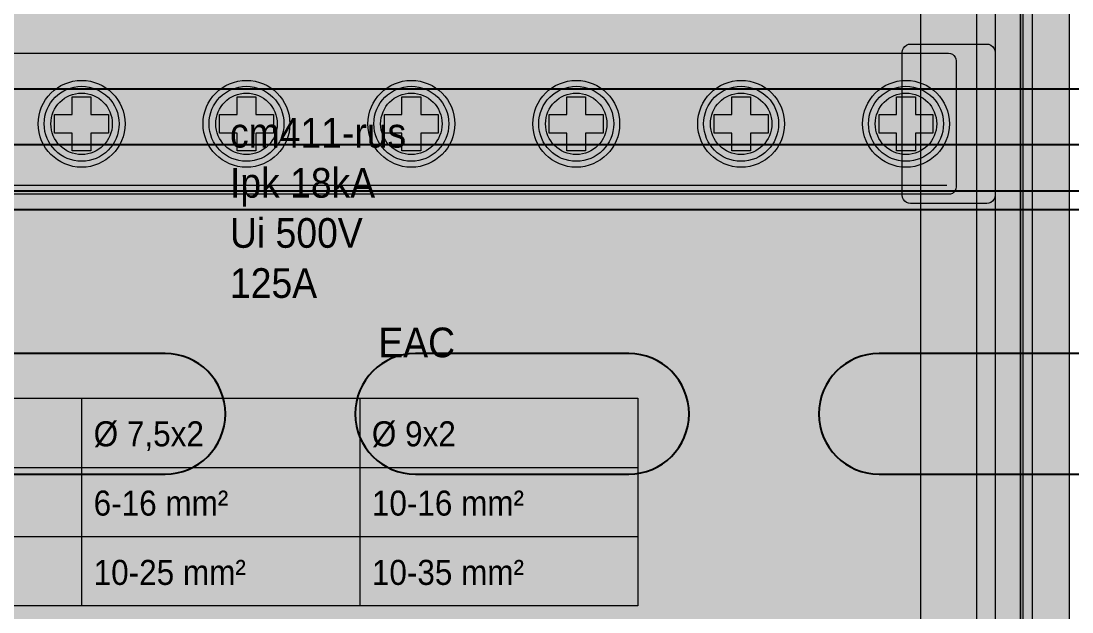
# Model space of a CAD drawing. Header units: millimetres. Extents: x -205 to 4435, y 0 to 4374.
# Drawn here: x 1530.5 to 1587.2, y 3542.6 to 3574.4 of the extents above; entities that cross this region are included whole.
import ezdxf

# ---------------------------------------------------------------- set-up
doc = ezdxf.new("R2010")
doc.units = ezdxf.units.MM
doc.layers.add('CP_DEVICES', color=7, linetype='Continuous')
for name, color, linetype, lineweight in [('EKF_DETAILS', 7, 'Continuous', 5), ('EKF_FILL', 7, 'Continuous', 5), ('EKF_LABELS', 7, 'Continuous', 5), ('EKF_OUTLINE', 7, 'Continuous', 13), ('EKF_TERMINALS', 7, 'Continuous', 5)]:
    doc.layers.add(name, color=color, linetype=linetype, lineweight=lineweight)
doc.styles.add('EKF_ARIAL', font='arial.ttf')

# ---------------------------------------------------------------- blocks, each defined once
blk = doc.blocks.new('A$Ca0305565')
at = {"color": 7, "linetype": 'Continuous', "lineweight": 25}
for p, q in [((414.5, 91.5), (35.5, 91.5)), ((414.5, 86), (35.5, 86)), ((93.25, 77.25), (81.75, 77.25)), ((118.25, 77.25), (106.75, 77.25)), ((143.25, 77.25), (131.75, 77.25)), ((81.75, 70.75), (93.25, 70.75)), ((106.75, 70.75), (118.25, 70.75)), ((131.75, 70.75), (143.25, 70.75))]:
    blk.add_line(p, q, dxfattribs=at)
at = {"color": 8, "linetype": 'Continuous', "lineweight": 25}
for p, q in [((414.5, 88.5), (35.5, 88.5)), ((414.5, 85), (35.5, 85))]:
    blk.add_line(p, q, dxfattribs=at)
at = {"color": 7, "linetype": 'Continuous', "lineweight": 25}
for centre, start, end in [((93.25, 74), 0, 90), ((106.75, 74), 90, 270), ((118.25, 74), 0, 90), ((131.75, 74), 90, 270), ((93.25, 74), 270, 0), ((118.25, 74), 270, 0)]:
    blk.add_arc(centre, 3.25, start, end, dxfattribs=at)
blk = doc.blocks.new('*U391')
blk.add_blockref('A$Ca0305565', (-12.005, 536.234))
blk = doc.blocks.new('EKF_CM_4x11')
at = {"layer": 'EKF_FILL', "true_color": 0xe3e8e5}
blk.add_hatch(color=254, dxfattribs=at).paths.add_polyline_path([(105.3, 88.1), (105.611, 88.059), (105.9, 87.939), (106.149, 87.749), (106.339, 87.5), (106.459, 87.211), (106.5, 86.9), (106.5, 1.2), (106.459, 0.889), (106.339, 0.6), (106.149, 0.351), (105.9, 0.161), (105.611, 0.041), (105.3, 0), (1.2, 0), (0.889, 0.041), (0.6, 0.161), (0.351, 0.351), (0.161, 0.6), (0.041, 0.889), (0, 1.2), (0, 86.9), (0.041, 87.211), (0.161, 87.5), (0.351, 87.749), (0.6, 87.939), (0.889, 88.059), (1.2, 88.1)])
at = {"layer": 'EKF_FILL', "true_color": 0x55564e}
blk.add_hatch(color=251, dxfattribs=at).paths.add_polyline_path([(103.3, 87.7), (103.481, 87.676), (103.65, 87.606), (103.795, 87.495), (103.906, 87.35), (103.976, 87.181), (104, 87), (104, 1.4), (103.976, 1.219), (103.906, 1.05), (103.795, 0.905), (103.65, 0.794), (103.481, 0.724), (103.3, 0.7), (3.2, 0.7), (3.019, 0.724), (2.85, 0.794), (2.705, 0.905), (2.594, 1.05), (2.524, 1.219), (2.5, 1.4), (2.5, 87), (2.524, 87.181), (2.594, 87.35), (2.705, 87.495), (2.85, 87.606), (3.019, 87.676), (3.2, 87.7)])
at = {"layer": 'EKF_FILL', "true_color": 0xe4e9e6}
blk.add_hatch(color=254, dxfattribs=at).paths.add_polyline_path([(105.7, 87.7), (105.907, 87.673), (106.1, 87.593), (106.266, 87.466), (106.393, 87.3), (106.473, 87.107), (106.5, 86.9), (106.5, 0.8), (106.473, 0.593), (106.393, 0.4), (106.266, 0.234), (106.1, 0.107), (105.907, 0.027), (105.7, 0), (104.7, 0), (104.493, 0.027), (104.3, 0.107), (104.134, 0.234), (104.007, 0.4), (103.927, 0.593), (103.9, 0.8), (103.9, 86.9), (103.927, 87.107), (104.007, 87.3), (104.134, 87.466), (104.3, 87.593), (104.493, 87.673), (104.7, 87.7)])
at = {"layer": 'EKF_FILL', "true_color": 0x66665a}
blk.add_hatch(color=251, dxfattribs=at).paths.add_polyline_path([(102.1, 86.5), (102.204, 86.486), (102.3, 86.446), (102.383, 86.383), (102.446, 86.3), (102.486, 86.204), (102.5, 86.1), (102.5, 2.3), (102.486, 2.196), (102.446, 2.1), (102.383, 2.017), (102.3, 1.954), (102.204, 1.914), (102.1, 1.9), (4.4, 1.9), (4.296, 1.914), (4.2, 1.954), (4.117, 2.017), (4.054, 2.1), (4.014, 2.196), (4, 2.3), (4, 86.1), (4.014, 86.204), (4.054, 86.3), (4.117, 86.383), (4.2, 86.446), (4.296, 86.486), (4.4, 86.5)])
at = {"layer": 'EKF_FILL', "true_color": 0x7d7d6d}
blk.add_hatch(color=8, dxfattribs=at).paths.add_polyline_path([(98.5, 83.7), (101.5, 83.7), (101.5, 5), (98.5, 5)])
at = {"layer": 'EKF_FILL', "true_color": 0x8b805d}
blk.add_hatch(color=45, dxfattribs=at).paths.add_polyline_path([(100, 63.481), (100.104, 63.467), (100.2, 63.427), (100.283, 63.363), (100.346, 63.281), (100.386, 63.184), (100.4, 63.081), (100.4, 56.281), (100.386, 56.177), (100.346, 56.081), (100.283, 55.998), (100.2, 55.934), (100.104, 55.894), (100, 55.881), (6.5, 55.881), (6.396, 55.894), (6.3, 55.934), (6.217, 55.998), (6.154, 56.081), (6.114, 56.177), (6.1, 56.281), (6.1, 63.081), (6.114, 63.184), (6.154, 63.281), (6.217, 63.363), (6.3, 63.427), (6.396, 63.467), (6.5, 63.481)])
at = {"layer": 'EKF_FILL', "true_color": 0x56594c}
blk.add_hatch(color=251, dxfattribs=at).paths.add_polyline_path([(102.05, 63.981), (102.166, 63.965), (102.275, 63.92), (102.368, 63.849), (102.44, 63.756), (102.485, 63.647), (102.5, 63.531), (102.5, 55.831), (102.485, 55.714), (102.44, 55.606), (102.368, 55.512), (102.275, 55.441), (102.166, 55.396), (102.05, 55.381), (97.95, 55.381), (97.834, 55.396), (97.725, 55.441), (97.632, 55.512), (97.56, 55.606), (97.515, 55.714), (97.5, 55.831), (97.5, 63.531), (97.515, 63.647), (97.56, 63.756), (97.632, 63.849), (97.725, 63.92), (97.834, 63.965), (97.95, 63.981)])
at = {"layer": 'EKF_FILL', "true_color": 0x625f4e}
for points in [[(55.59, 59.681), (55.57, 59.375), (55.51, 59.075), (55.412, 58.785), (55.276, 58.511), (55.106, 58.256), (54.905, 58.026), (54.675, 57.824), (54.42, 57.654), (54.145, 57.519), (53.856, 57.42), (53.555, 57.361), (53.25, 57.341), (52.945, 57.361), (52.644, 57.42), (52.355, 57.519), (52.08, 57.654), (51.825, 57.824), (51.595, 58.026), (51.394, 58.256), (51.224, 58.511), (51.088, 58.785), (50.99, 59.075), (50.93, 59.375), (50.91, 59.681), (50.93, 59.986), (50.99, 60.286), (51.088, 60.576), (51.224, 60.851), (51.394, 61.105), (51.595, 61.335), (51.825, 61.537), (52.08, 61.707), (52.355, 61.842), (52.644, 61.941), (52.945, 62.001), (53.25, 62.021), (53.555, 62.001), (53.856, 61.941), (54.145, 61.842), (54.42, 61.707), (54.675, 61.537), (54.905, 61.335), (55.106, 61.105), (55.276, 60.851), (55.412, 60.576), (55.51, 60.286), (55.57, 59.986)], [(64.48, 59.681), (64.46, 59.375), (64.4, 59.075), (64.302, 58.785), (64.166, 58.511), (63.996, 58.256), (63.795, 58.026), (63.565, 57.824), (63.31, 57.654), (63.035, 57.519), (62.746, 57.42), (62.445, 57.361), (62.14, 57.341), (61.835, 57.361), (61.534, 57.42), (61.245, 57.519), (60.97, 57.654), (60.715, 57.824), (60.485, 58.026), (60.284, 58.256), (60.114, 58.511), (59.978, 58.785), (59.88, 59.075), (59.82, 59.375), (59.8, 59.681), (59.82, 59.986), (59.88, 60.286), (59.978, 60.576), (60.114, 60.851), (60.284, 61.105), (60.485, 61.335), (60.715, 61.537), (60.97, 61.707), (61.245, 61.842), (61.534, 61.941), (61.835, 62.001), (62.14, 62.021), (62.445, 62.001), (62.746, 61.941), (63.035, 61.842), (63.31, 61.707), (63.565, 61.537), (63.795, 61.335), (63.996, 61.105), (64.166, 60.851), (64.302, 60.576), (64.4, 60.286), (64.46, 59.986)], [(73.37, 59.681), (73.35, 59.375), (73.29, 59.075), (73.192, 58.785), (73.056, 58.511), (72.886, 58.256), (72.685, 58.026), (72.455, 57.824), (72.2, 57.654), (71.925, 57.519), (71.636, 57.42), (71.335, 57.361), (71.03, 57.341), (70.725, 57.361), (70.424, 57.42), (70.135, 57.519), (69.86, 57.654), (69.605, 57.824), (69.375, 58.026), (69.174, 58.256), (69.004, 58.511), (68.868, 58.785), (68.77, 59.075), (68.71, 59.375), (68.69, 59.681), (68.71, 59.986), (68.77, 60.286), (68.868, 60.576), (69.004, 60.851), (69.174, 61.105), (69.375, 61.335), (69.605, 61.537), (69.86, 61.707), (70.135, 61.842), (70.424, 61.941), (70.725, 62.001), (71.03, 62.021), (71.335, 62.001), (71.636, 61.941), (71.925, 61.842), (72.2, 61.707), (72.455, 61.537), (72.685, 61.335), (72.886, 61.105), (73.056, 60.851), (73.192, 60.576), (73.29, 60.286), (73.35, 59.986)], [(82.26, 59.681), (82.24, 59.375), (82.18, 59.075), (82.082, 58.785), (81.946, 58.511), (81.776, 58.256), (81.575, 58.026), (81.345, 57.824), (81.09, 57.654), (80.815, 57.519), (80.526, 57.42), (80.225, 57.361), (79.92, 57.341), (79.615, 57.361), (79.314, 57.42), (79.025, 57.519), (78.75, 57.654), (78.495, 57.824), (78.265, 58.026), (78.064, 58.256), (77.894, 58.511), (77.758, 58.785), (77.66, 59.075), (77.6, 59.375), (77.58, 59.681), (77.6, 59.986), (77.66, 60.286), (77.758, 60.576), (77.894, 60.851), (78.064, 61.105), (78.265, 61.335), (78.495, 61.537), (78.75, 61.707), (79.025, 61.842), (79.314, 61.941), (79.615, 62.001), (79.92, 62.021), (80.225, 62.001), (80.526, 61.941), (80.815, 61.842), (81.09, 61.707), (81.345, 61.537), (81.575, 61.335), (81.776, 61.105), (81.946, 60.851), (82.082, 60.576), (82.18, 60.286), (82.24, 59.986)], [(91.15, 59.681), (91.13, 59.375), (91.07, 59.075), (90.972, 58.785), (90.836, 58.511), (90.666, 58.256), (90.465, 58.026), (90.235, 57.824), (89.98, 57.654), (89.705, 57.519), (89.416, 57.42), (89.115, 57.361), (88.81, 57.341), (88.505, 57.361), (88.204, 57.42), (87.915, 57.519), (87.64, 57.654), (87.385, 57.824), (87.155, 58.026), (86.954, 58.256), (86.784, 58.511), (86.648, 58.785), (86.55, 59.075), (86.49, 59.375), (86.47, 59.681), (86.49, 59.986), (86.55, 60.286), (86.648, 60.576), (86.784, 60.851), (86.954, 61.105), (87.155, 61.335), (87.385, 61.537), (87.64, 61.707), (87.915, 61.842), (88.204, 61.941), (88.505, 62.001), (88.81, 62.021), (89.115, 62.001), (89.416, 61.941), (89.705, 61.842), (89.98, 61.707), (90.235, 61.537), (90.465, 61.335), (90.666, 61.105), (90.836, 60.851), (90.972, 60.576), (91.07, 60.286), (91.13, 59.986)], [(100.04, 59.681), (100.02, 59.375), (99.96, 59.075), (99.862, 58.785), (99.726, 58.511), (99.556, 58.256), (99.355, 58.026), (99.125, 57.824), (98.87, 57.654), (98.595, 57.519), (98.306, 57.42), (98.005, 57.361), (97.7, 57.341), (97.395, 57.361), (97.094, 57.42), (96.805, 57.519), (96.53, 57.654), (96.275, 57.824), (96.045, 58.026), (95.844, 58.256), (95.674, 58.511), (95.538, 58.785), (95.44, 59.075), (95.38, 59.375), (95.36, 59.681), (95.38, 59.986), (95.44, 60.286), (95.538, 60.576), (95.674, 60.851), (95.844, 61.105), (96.045, 61.335), (96.275, 61.537), (96.53, 61.707), (96.805, 61.842), (97.094, 61.941), (97.395, 62.001), (97.7, 62.021), (98.005, 62.001), (98.306, 61.941), (98.595, 61.842), (98.87, 61.707), (99.125, 61.537), (99.355, 61.335), (99.556, 61.105), (99.726, 60.851), (99.862, 60.576), (99.96, 60.286), (100.02, 59.986)]]:
    blk.add_hatch(color=251, dxfattribs=at).paths.add_polyline_path(points)
at = {"layer": 'EKF_FILL', "true_color": 0x909087}
for points in [[(55.27, 59.681), (55.253, 59.417), (55.201, 59.158), (55.116, 58.908), (54.999, 58.671), (54.853, 58.451), (54.678, 58.252), (54.48, 58.078), (54.26, 57.931), (54.023, 57.814), (53.773, 57.729), (53.514, 57.678), (53.25, 57.661), (52.986, 57.678), (52.727, 57.729), (52.477, 57.814), (52.24, 57.931), (52.02, 58.078), (51.822, 58.252), (51.647, 58.451), (51.501, 58.671), (51.384, 58.908), (51.299, 59.158), (51.247, 59.417), (51.23, 59.681), (51.247, 59.944), (51.299, 60.203), (51.384, 60.454), (51.501, 60.691), (51.647, 60.91), (51.822, 61.109), (52.02, 61.283), (52.24, 61.43), (52.477, 61.547), (52.727, 61.632), (52.986, 61.683), (53.25, 61.701), (53.514, 61.683), (53.773, 61.632), (54.023, 61.547), (54.26, 61.43), (54.48, 61.283), (54.678, 61.109), (54.853, 60.91), (54.999, 60.691), (55.116, 60.454), (55.201, 60.203), (55.253, 59.944)], [(64.16, 59.681), (64.143, 59.417), (64.091, 59.158), (64.006, 58.908), (63.889, 58.671), (63.743, 58.451), (63.568, 58.252), (63.37, 58.078), (63.15, 57.931), (62.913, 57.814), (62.663, 57.729), (62.404, 57.678), (62.14, 57.661), (61.876, 57.678), (61.617, 57.729), (61.367, 57.814), (61.13, 57.931), (60.91, 58.078), (60.712, 58.252), (60.537, 58.451), (60.391, 58.671), (60.274, 58.908), (60.189, 59.158), (60.137, 59.417), (60.12, 59.681), (60.137, 59.944), (60.189, 60.203), (60.274, 60.454), (60.391, 60.691), (60.537, 60.91), (60.712, 61.109), (60.91, 61.283), (61.13, 61.43), (61.367, 61.547), (61.617, 61.632), (61.876, 61.683), (62.14, 61.701), (62.404, 61.683), (62.663, 61.632), (62.913, 61.547), (63.15, 61.43), (63.37, 61.283), (63.568, 61.109), (63.743, 60.91), (63.889, 60.691), (64.006, 60.454), (64.091, 60.203), (64.143, 59.944)], [(73.05, 59.681), (73.033, 59.417), (72.981, 59.158), (72.896, 58.908), (72.779, 58.671), (72.633, 58.451), (72.458, 58.252), (72.26, 58.078), (72.04, 57.931), (71.803, 57.814), (71.553, 57.729), (71.294, 57.678), (71.03, 57.661), (70.766, 57.678), (70.507, 57.729), (70.257, 57.814), (70.02, 57.931), (69.8, 58.078), (69.602, 58.252), (69.427, 58.451), (69.281, 58.671), (69.164, 58.908), (69.079, 59.158), (69.027, 59.417), (69.01, 59.681), (69.027, 59.944), (69.079, 60.203), (69.164, 60.454), (69.281, 60.691), (69.427, 60.91), (69.602, 61.109), (69.8, 61.283), (70.02, 61.43), (70.257, 61.547), (70.507, 61.632), (70.766, 61.683), (71.03, 61.701), (71.294, 61.683), (71.553, 61.632), (71.803, 61.547), (72.04, 61.43), (72.26, 61.283), (72.458, 61.109), (72.633, 60.91), (72.779, 60.691), (72.896, 60.454), (72.981, 60.203), (73.033, 59.944)], [(81.94, 59.681), (81.923, 59.417), (81.871, 59.158), (81.786, 58.908), (81.669, 58.671), (81.523, 58.451), (81.348, 58.252), (81.15, 58.078), (80.93, 57.931), (80.693, 57.814), (80.443, 57.729), (80.184, 57.678), (79.92, 57.661), (79.656, 57.678), (79.397, 57.729), (79.147, 57.814), (78.91, 57.931), (78.69, 58.078), (78.492, 58.252), (78.317, 58.451), (78.171, 58.671), (78.054, 58.908), (77.969, 59.158), (77.917, 59.417), (77.9, 59.681), (77.917, 59.944), (77.969, 60.203), (78.054, 60.454), (78.171, 60.691), (78.317, 60.91), (78.492, 61.109), (78.69, 61.283), (78.91, 61.43), (79.147, 61.547), (79.397, 61.632), (79.656, 61.683), (79.92, 61.701), (80.184, 61.683), (80.443, 61.632), (80.693, 61.547), (80.93, 61.43), (81.15, 61.283), (81.348, 61.109), (81.523, 60.91), (81.669, 60.691), (81.786, 60.454), (81.871, 60.203), (81.923, 59.944)], [(90.83, 59.681), (90.813, 59.417), (90.761, 59.158), (90.676, 58.908), (90.559, 58.671), (90.413, 58.451), (90.238, 58.252), (90.04, 58.078), (89.82, 57.931), (89.583, 57.814), (89.333, 57.729), (89.074, 57.678), (88.81, 57.661), (88.546, 57.678), (88.287, 57.729), (88.037, 57.814), (87.8, 57.931), (87.58, 58.078), (87.382, 58.252), (87.207, 58.451), (87.061, 58.671), (86.944, 58.908), (86.859, 59.158), (86.807, 59.417), (86.79, 59.681), (86.807, 59.944), (86.859, 60.203), (86.944, 60.454), (87.061, 60.691), (87.207, 60.91), (87.382, 61.109), (87.58, 61.283), (87.8, 61.43), (88.037, 61.547), (88.287, 61.632), (88.546, 61.683), (88.81, 61.701), (89.074, 61.683), (89.333, 61.632), (89.583, 61.547), (89.82, 61.43), (90.04, 61.283), (90.238, 61.109), (90.413, 60.91), (90.559, 60.691), (90.676, 60.454), (90.761, 60.203), (90.813, 59.944)], [(99.72, 59.681), (99.703, 59.417), (99.651, 59.158), (99.566, 58.908), (99.449, 58.671), (99.303, 58.451), (99.128, 58.252), (98.93, 58.078), (98.71, 57.931), (98.473, 57.814), (98.223, 57.729), (97.964, 57.678), (97.7, 57.661), (97.436, 57.678), (97.177, 57.729), (96.927, 57.814), (96.69, 57.931), (96.47, 58.078), (96.272, 58.252), (96.097, 58.451), (95.951, 58.671), (95.834, 58.908), (95.749, 59.158), (95.697, 59.417), (95.68, 59.681), (95.697, 59.944), (95.749, 60.203), (95.834, 60.454), (95.951, 60.691), (96.097, 60.91), (96.272, 61.109), (96.47, 61.283), (96.69, 61.43), (96.927, 61.547), (97.177, 61.632), (97.436, 61.683), (97.7, 61.701), (97.964, 61.683), (98.223, 61.632), (98.473, 61.547), (98.71, 61.43), (98.93, 61.283), (99.128, 61.109), (99.303, 60.91), (99.449, 60.691), (99.566, 60.454), (99.651, 60.203), (99.703, 59.944)]]:
    blk.add_hatch(color=252, dxfattribs=at).paths.add_polyline_path(points)
at = {"layer": 'EKF_FILL', "true_color": 0x797d75}
for points in [[(54.906, 59.681), (54.892, 59.464), (54.85, 59.252), (54.78, 59.047), (54.684, 58.852), (54.564, 58.672), (54.421, 58.509), (54.258, 58.366), (54.078, 58.246), (53.884, 58.15), (53.679, 58.081), (53.466, 58.038), (53.25, 58.024), (53.034, 58.038), (52.821, 58.081), (52.616, 58.15), (52.422, 58.246), (52.242, 58.366), (52.079, 58.509), (51.936, 58.672), (51.816, 58.852), (51.72, 59.047), (51.65, 59.252), (51.608, 59.464), (51.594, 59.681), (51.608, 59.897), (51.65, 60.109), (51.72, 60.314), (51.816, 60.509), (51.936, 60.689), (52.079, 60.852), (52.242, 60.995), (52.422, 61.115), (52.616, 61.211), (52.821, 61.281), (53.034, 61.323), (53.25, 61.337), (53.466, 61.323), (53.679, 61.281), (53.884, 61.211), (54.078, 61.115), (54.258, 60.995), (54.421, 60.852), (54.564, 60.689), (54.684, 60.509), (54.78, 60.314), (54.85, 60.109), (54.892, 59.897)], [(63.796, 59.681), (63.782, 59.464), (63.74, 59.252), (63.67, 59.047), (63.574, 58.852), (63.454, 58.672), (63.311, 58.509), (63.148, 58.366), (62.968, 58.246), (62.774, 58.15), (62.569, 58.081), (62.356, 58.038), (62.14, 58.024), (61.924, 58.038), (61.711, 58.081), (61.506, 58.15), (61.312, 58.246), (61.132, 58.366), (60.969, 58.509), (60.826, 58.672), (60.706, 58.852), (60.61, 59.047), (60.54, 59.252), (60.498, 59.464), (60.484, 59.681), (60.498, 59.897), (60.54, 60.109), (60.61, 60.314), (60.706, 60.509), (60.826, 60.689), (60.969, 60.852), (61.132, 60.995), (61.312, 61.115), (61.506, 61.211), (61.711, 61.281), (61.924, 61.323), (62.14, 61.337), (62.356, 61.323), (62.569, 61.281), (62.774, 61.211), (62.968, 61.115), (63.148, 60.995), (63.311, 60.852), (63.454, 60.689), (63.574, 60.509), (63.67, 60.314), (63.74, 60.109), (63.782, 59.897)], [(72.686, 59.681), (72.672, 59.464), (72.63, 59.252), (72.56, 59.047), (72.464, 58.852), (72.344, 58.672), (72.201, 58.509), (72.038, 58.366), (71.858, 58.246), (71.664, 58.15), (71.459, 58.081), (71.246, 58.038), (71.03, 58.024), (70.814, 58.038), (70.601, 58.081), (70.396, 58.15), (70.202, 58.246), (70.022, 58.366), (69.859, 58.509), (69.716, 58.672), (69.596, 58.852), (69.5, 59.047), (69.43, 59.252), (69.388, 59.464), (69.374, 59.681), (69.388, 59.897), (69.43, 60.109), (69.5, 60.314), (69.596, 60.509), (69.716, 60.689), (69.859, 60.852), (70.022, 60.995), (70.202, 61.115), (70.396, 61.211), (70.601, 61.281), (70.814, 61.323), (71.03, 61.337), (71.246, 61.323), (71.459, 61.281), (71.664, 61.211), (71.858, 61.115), (72.038, 60.995), (72.201, 60.852), (72.344, 60.689), (72.464, 60.509), (72.56, 60.314), (72.63, 60.109), (72.672, 59.897)], [(81.576, 59.681), (81.562, 59.464), (81.52, 59.252), (81.45, 59.047), (81.354, 58.852), (81.234, 58.672), (81.091, 58.509), (80.928, 58.366), (80.748, 58.246), (80.554, 58.15), (80.349, 58.081), (80.136, 58.038), (79.92, 58.024), (79.704, 58.038), (79.491, 58.081), (79.286, 58.15), (79.092, 58.246), (78.912, 58.366), (78.749, 58.509), (78.606, 58.672), (78.486, 58.852), (78.39, 59.047), (78.32, 59.252), (78.278, 59.464), (78.264, 59.681), (78.278, 59.897), (78.32, 60.109), (78.39, 60.314), (78.486, 60.509), (78.606, 60.689), (78.749, 60.852), (78.912, 60.995), (79.092, 61.115), (79.286, 61.211), (79.491, 61.281), (79.704, 61.323), (79.92, 61.337), (80.136, 61.323), (80.349, 61.281), (80.554, 61.211), (80.748, 61.115), (80.928, 60.995), (81.091, 60.852), (81.234, 60.689), (81.354, 60.509), (81.45, 60.314), (81.52, 60.109), (81.562, 59.897)], [(90.466, 59.681), (90.452, 59.464), (90.41, 59.252), (90.34, 59.047), (90.244, 58.852), (90.124, 58.672), (89.981, 58.509), (89.818, 58.366), (89.638, 58.246), (89.444, 58.15), (89.239, 58.081), (89.026, 58.038), (88.81, 58.024), (88.594, 58.038), (88.381, 58.081), (88.176, 58.15), (87.982, 58.246), (87.802, 58.366), (87.639, 58.509), (87.496, 58.672), (87.376, 58.852), (87.28, 59.047), (87.21, 59.252), (87.168, 59.464), (87.154, 59.681), (87.168, 59.897), (87.21, 60.109), (87.28, 60.314), (87.376, 60.509), (87.496, 60.689), (87.639, 60.852), (87.802, 60.995), (87.982, 61.115), (88.176, 61.211), (88.381, 61.281), (88.594, 61.323), (88.81, 61.337), (89.026, 61.323), (89.239, 61.281), (89.444, 61.211), (89.638, 61.115), (89.818, 60.995), (89.981, 60.852), (90.124, 60.689), (90.244, 60.509), (90.34, 60.314), (90.41, 60.109), (90.452, 59.897)], [(99.356, 59.681), (99.342, 59.464), (99.3, 59.252), (99.23, 59.047), (99.134, 58.852), (99.014, 58.672), (98.871, 58.509), (98.708, 58.366), (98.528, 58.246), (98.334, 58.15), (98.129, 58.081), (97.916, 58.038), (97.7, 58.024), (97.484, 58.038), (97.271, 58.081), (97.066, 58.15), (96.872, 58.246), (96.692, 58.366), (96.529, 58.509), (96.386, 58.672), (96.266, 58.852), (96.17, 59.047), (96.1, 59.252), (96.058, 59.464), (96.044, 59.681), (96.058, 59.897), (96.1, 60.109), (96.17, 60.314), (96.266, 60.509), (96.386, 60.689), (96.529, 60.852), (96.692, 60.995), (96.872, 61.115), (97.066, 61.211), (97.271, 61.281), (97.484, 61.323), (97.7, 61.337), (97.916, 61.323), (98.129, 61.281), (98.334, 61.211), (98.528, 61.115), (98.708, 60.995), (98.871, 60.852), (99.014, 60.689), (99.134, 60.509), (99.23, 60.314), (99.3, 60.109), (99.342, 59.897)]]:
    blk.add_hatch(color=8, dxfattribs=at).paths.add_polyline_path(points)
at = {"layer": 'EKF_FILL', "true_color": 0x454a40}
blk.add_hatch(color=69, dxfattribs=at).paths.add_polyline_path([(22.45, 61.2), (84.05, 61.2), (84.05, 31.7), (22.45, 31.7)])
at = {"layer": 'EKF_FILL', "true_color": 0x40473f}
for points in [[(52.745, 61.135), (53.755, 61.135), (53.755, 60.186), (54.704, 60.186), (54.704, 59.176), (53.755, 59.176), (53.755, 58.226), (52.745, 58.226), (52.745, 59.176), (51.796, 59.176), (51.796, 60.186), (52.745, 60.186)], [(61.635, 61.135), (62.645, 61.135), (62.645, 60.186), (63.594, 60.186), (63.594, 59.176), (62.645, 59.176), (62.645, 58.226), (61.635, 58.226), (61.635, 59.176), (60.686, 59.176), (60.686, 60.186), (61.635, 60.186)], [(70.525, 61.135), (71.535, 61.135), (71.535, 60.186), (72.484, 60.186), (72.484, 59.176), (71.535, 59.176), (71.535, 58.226), (70.525, 58.226), (70.525, 59.176), (69.576, 59.176), (69.576, 60.186), (70.525, 60.186)], [(79.415, 61.135), (80.425, 61.135), (80.425, 60.186), (81.374, 60.186), (81.374, 59.176), (80.425, 59.176), (80.425, 58.226), (79.415, 58.226), (79.415, 59.176), (78.466, 59.176), (78.466, 60.186), (79.415, 60.186)], [(88.305, 61.135), (89.315, 61.135), (89.315, 60.186), (90.264, 60.186), (90.264, 59.176), (89.315, 59.176), (89.315, 58.226), (88.305, 58.226), (88.305, 59.176), (87.356, 59.176), (87.356, 60.186), (88.305, 60.186)], [(97.195, 61.135), (98.205, 61.135), (98.205, 60.186), (99.154, 60.186), (99.154, 59.176), (98.205, 59.176), (98.205, 58.226), (97.195, 58.226), (97.195, 59.176), (96.246, 59.176), (96.246, 60.186), (97.195, 60.186)]]:
    blk.add_hatch(color=69, dxfattribs=at).paths.add_polyline_path(points)
at = {"layer": 'EKF_FILL', "true_color": 0xf1f2e8}
blk.add_hatch(color=7, dxfattribs=at).paths.add_polyline_path([(79.25, 60.2), (76.25, 54.2), (78.45, 55.1), (76.45, 49.2), (81.75, 56.7), (79.05, 55.8), (80.75, 60.2)])
at = {"layer": 'EKF_DETAILS', "color": 7, "lineweight": 5, "true_color": 0xffffff}
blk.add_line((104.5, 86.7), (104.5, 1), dxfattribs=at)
at = {"layer": 'EKF_DETAILS', "color": 254, "lineweight": 5, "true_color": 0xe7eae0}
for p, q in [((53.25, 44.9), (53.25, 33.7)), ((68.25, 44.9), (68.25, 33.7)), ((23.25, 41.167), (83.25, 41.167)), ((23.25, 37.433), (83.25, 37.433))]:
    blk.add_line(p, q, dxfattribs=at)
at = {"layer": 'EKF_DETAILS', "color": 250, "lineweight": 5, "true_color": 0x282d29}
blk.add_lwpolyline([(104, 87), (104, 1.4), (103.976, 1.219), (103.906, 1.05), (103.795, 0.905), (103.65, 0.794), (103.481, 0.724), (103.3, 0.7), (3.2, 0.7), (3.019, 0.724), (2.85, 0.794), (2.705, 0.905), (2.594, 1.05), (2.524, 1.219), (2.5, 1.4), (2.5, 87)], dxfattribs=at)
at = {"layer": 'EKF_DETAILS', "color": 251, "lineweight": 5, "true_color": 0x485046}
blk.add_lwpolyline([(106.5, 86.9), (106.5, 0.8), (106.473, 0.593), (106.393, 0.4), (106.266, 0.234), (106.1, 0.107), (105.907, 0.027), (105.7, 0), (104.7, 0), (104.493, 0.027), (104.3, 0.107), (104.134, 0.234), (104.007, 0.4), (103.927, 0.593), (103.9, 0.8), (103.9, 86.9)], dxfattribs=at)
at = {"layer": 'EKF_DETAILS', "color": 252, "lineweight": 5, "true_color": 0x8e9188}
blk.add_lwpolyline([(102.5, 86.1), (102.5, 2.3), (102.486, 2.196), (102.446, 2.1), (102.383, 2.017), (102.3, 1.954), (102.204, 1.914), (102.1, 1.9), (4.4, 1.9), (4.296, 1.914), (4.2, 1.954), (4.117, 2.017), (4.054, 2.1), (4.014, 2.196), (4, 2.3), (4, 86.1)], dxfattribs=at)
at = {"layer": 'EKF_DETAILS', "color": 59, "lineweight": 5, "true_color": 0x484d42}
blk.add_lwpolyline([(98.5, 83.7), (101.5, 83.7), (101.5, 5), (98.5, 5)], close=True, dxfattribs=at)
at = {"layer": 'EKF_DETAILS', "color": 250, "lineweight": 5, "true_color": 0x30372f}
blk.add_lwpolyline([(103.85, 67.45), (103.85, 24.15), (103.828, 23.982), (103.763, 23.825), (103.66, 23.69), (103.525, 23.587), (103.368, 23.522), (103.2, 23.5), (3.3, 23.5), (3.132, 23.522), (2.975, 23.587), (2.84, 23.69), (2.737, 23.825), (2.672, 23.982), (2.65, 24.15), (2.65, 67.45)], dxfattribs=at)
at = {"layer": 'EKF_DETAILS', "color": 69, "lineweight": 5, "true_color": 0x40463b}
blk.add_lwpolyline([(102.05, 63.981), (102.166, 63.965), (102.275, 63.92), (102.368, 63.849), (102.44, 63.756), (102.485, 63.647), (102.5, 63.531), (102.5, 55.831), (102.485, 55.714), (102.44, 55.606), (102.368, 55.512), (102.275, 55.441), (102.166, 55.396), (102.05, 55.381), (97.95, 55.381), (97.834, 55.396), (97.725, 55.441), (97.632, 55.512), (97.56, 55.606), (97.515, 55.714), (97.5, 55.831), (97.5, 63.531), (97.515, 63.647), (97.56, 63.756), (97.632, 63.849), (97.725, 63.92), (97.834, 63.965), (97.95, 63.981)], close=True, dxfattribs=at)
at = {"layer": 'EKF_DETAILS', "color": 254, "lineweight": 5, "true_color": 0xe7eae0}
blk.add_lwpolyline([(23.25, 44.9), (83.25, 44.9), (83.25, 33.7), (23.25, 33.7)], close=True, dxfattribs=at)
at = {"layer": 'EKF_OUTLINE', "color": 250, "lineweight": 13, "true_color": 0x303733}
blk.add_lwpolyline([(106.5, 86.9), (106.5, 1.2), (106.459, 0.889), (106.339, 0.6), (106.149, 0.351), (105.9, 0.161), (105.611, 0.041), (105.3, 0), (1.2, 0), (0.889, 0.041), (0.6, 0.161), (0.351, 0.351), (0.161, 0.6), (0.041, 0.889), (0, 1.2), (0, 86.9)], dxfattribs=at)
at = {"layer": 'EKF_TERMINALS', "color": 33, "lineweight": 5, "true_color": 0xb1a078}
blk.add_line((6.6, 56.381), (99.9, 56.381), dxfattribs=at)
at = {"layer": 'EKF_TERMINALS', "color": 59, "lineweight": 5, "true_color": 0x4b4e3f}
blk.add_lwpolyline([(6.5, 63.481), (100, 63.481), (100.104, 63.467), (100.2, 63.427), (100.283, 63.363), (100.346, 63.281), (100.386, 63.184), (100.4, 63.081), (100.4, 56.281), (100.386, 56.177), (100.346, 56.081), (100.283, 55.998), (100.2, 55.934), (100.104, 55.894), (100, 55.881), (6.5, 55.881)], dxfattribs=at)
at = {"layer": 'EKF_TERMINALS', "color": 250, "lineweight": 5, "true_color": 0x333a33}
for points in [[(52.745, 61.135), (53.755, 61.135), (53.755, 60.186), (54.704, 60.186), (54.704, 59.176), (53.755, 59.176), (53.755, 58.226), (52.745, 58.226), (52.745, 59.176), (51.796, 59.176), (51.796, 60.186), (52.745, 60.186)], [(61.635, 61.135), (62.645, 61.135), (62.645, 60.186), (63.594, 60.186), (63.594, 59.176), (62.645, 59.176), (62.645, 58.226), (61.635, 58.226), (61.635, 59.176), (60.686, 59.176), (60.686, 60.186), (61.635, 60.186)], [(70.525, 61.135), (71.535, 61.135), (71.535, 60.186), (72.484, 60.186), (72.484, 59.176), (71.535, 59.176), (71.535, 58.226), (70.525, 58.226), (70.525, 59.176), (69.576, 59.176), (69.576, 60.186), (70.525, 60.186)], [(79.415, 61.135), (80.425, 61.135), (80.425, 60.186), (81.374, 60.186), (81.374, 59.176), (80.425, 59.176), (80.425, 58.226), (79.415, 58.226), (79.415, 59.176), (78.466, 59.176), (78.466, 60.186), (79.415, 60.186)], [(88.305, 61.135), (89.315, 61.135), (89.315, 60.186), (90.264, 60.186), (90.264, 59.176), (89.315, 59.176), (89.315, 58.226), (88.305, 58.226), (88.305, 59.176), (87.356, 59.176), (87.356, 60.186), (88.305, 60.186)], [(97.195, 61.135), (98.205, 61.135), (98.205, 60.186), (99.154, 60.186), (99.154, 59.176), (98.205, 59.176), (98.205, 58.226), (97.195, 58.226), (97.195, 59.176), (96.246, 59.176), (96.246, 60.186), (97.195, 60.186)]]:
    blk.add_lwpolyline(points, close=True, dxfattribs=at)
at = {"layer": 'EKF_TERMINALS', "color": 250, "lineweight": 5, "true_color": 0x383a35}
for centre, radius in [((53.25, 59.681), 2.34), ((62.14, 59.681), 2.34), ((71.03, 59.681), 2.34), ((79.92, 59.681), 2.34), ((88.81, 59.681), 2.34), ((97.7, 59.681), 2.34), ((53.25, 59.681), 2.02), ((53.25, 59.681), 1.656), ((62.14, 59.681), 2.02), ((62.14, 59.681), 1.656), ((71.03, 59.681), 2.02), ((71.03, 59.681), 1.656), ((79.92, 59.681), 2.02), ((79.92, 59.681), 1.656), ((88.81, 59.681), 2.02), ((88.81, 59.681), 1.656), ((97.7, 59.681), 2.02), ((97.7, 59.681), 1.656)]:
    blk.add_circle(centre, radius, dxfattribs=at)
at = {"layer": 'EKF_LABELS', "color": 7, "true_color": 0xf5f5ef, "style": 'EKF_ARIAL', "width": 0.9}
for s, height, p in [('cm411-rus', 1.6, (61.25, 58.4)), ('Ipk 18kA', 1.6, (61.25, 55.7)), ('Ui 500V', 1.6, (61.25, 53)), ('125A', 1.6, (61.25, 50.3)), ('EAC', 1.6, (69.25, 47.1)), ('Ø 7,5x2', 1.35, (53.9, 42.3)), ('Ø 9x2', 1.35, (68.9, 42.3)), ('6-16 mm²', 1.35, (53.9, 38.567)), ('10-16 mm²', 1.35, (68.9, 38.567)), ('10-25 mm²', 1.35, (53.9, 34.833)), ('10-35 mm²', 1.35, (68.9, 34.833))]:
    blk.add_text(s, height=height, dxfattribs=at).set_placement(p)

msp = doc.modelspace()

# ---------------------------------------------------------------- block references
msp.add_blockref('*U391', (1457.036, 2943.022))
at = {"layer": 'CP_DEVICES'}
msp.add_blockref('EKF_CM_4x11', (1480.531, 3509.206), dxfattribs=at)

doc.saveas('drawing.dxf')
